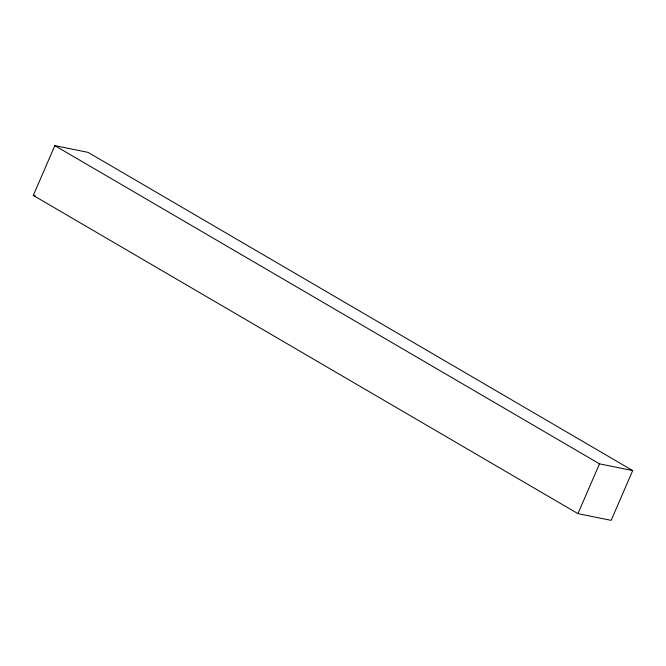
<?xml version="1.0" encoding="UTF-8"?>
<svg xmlns="http://www.w3.org/2000/svg" width="666" height="666" viewBox="0 0 666 666"><rect width="100%" height="100%" fill="white"/><g stroke="black" fill="none" stroke-linecap="round" stroke-linejoin="round"><path stroke-width="1" d="M33.3 195.429L54.845 145.638L88.054 152.372L632.7 470.571L611.155 520.362L577.946 513.628L33.3 195.429L35.315 195.837M577.946 513.628L599.492 463.836L632.7 470.571M54.845 145.638L599.492 463.836"/></g></svg>
